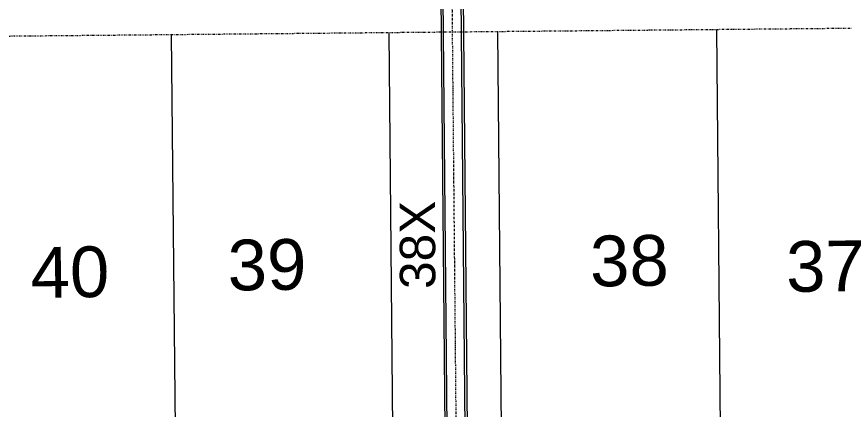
# Model space of a CAD drawing. Extents: x 2300382 to 2302077, y 6907618 to 6908927.
# Drawn here: x 2301205.8 to 2301434.5, y 6907755.4 to 6907863.8 of the extents above; entities that cross this region are included whole.
import ezdxf
from ezdxf.enums import TextEntityAlignment as Align

# ---------------------------------------------------------------- set-up
doc = ezdxf.new("R2010")
doc.units = 0
doc.header["$MEASUREMENT"] = 0
doc.linetypes.add('DASHDOT', pattern=[1, 0.5, -0.25, 0, -0.25])
doc.linetypes.add('DIVIDE', pattern=[1.25, 0.5, -0.25, 0, -0.25, 0, -0.25])
for name, color, linetype, lineweight in [('LAYO-13', 7, 'Continuous', 0), ('LAYO-32', 7, 'Continuous', 0), ('LAYO-33', 7, 'Continuous', 0), ('STRM-11', 7, 'Continuous', 0), ('STRM-33', 7, 'Continuous', 0)]:
    doc.layers.add(name, color=color, linetype=linetype, lineweight=lineweight)
doc.styles.get("Standard").update_dxf_attribs({"font": 'ARIAL.TTF'})

msp = doc.modelspace()

# ---------------------------------------------------------------- linework, layer by layer
at = {"layer": 'LAYO-32', "color": 7, "linetype": 'DIVIDE', "lineweight": 0}
msp.add_line((2300801.84, 6907854.67), (2301549.19, 6907861.7), dxfattribs=at)
at = {"layer": 'LAYO-33', "color": 7, "linetype": 'Continuous', "lineweight": 0}
for p, q in [((2301249.7, 6907743.88), (2301248.61, 6907858.87)), ((2301308.61, 6907859.44), (2301309.69, 6907744.44)), ((2301338.61, 6907859.72), (2301339.69, 6907744.72)), ((2301400.27, 6907745.29), (2301399.19, 6907860.29))]:
    msp.add_line(p, q, dxfattribs=at)
at = {"layer": 'STRM-11', "color": 5, "linetype": 'DASHDOT', "lineweight": 0}
msp.add_lwpolyline([(2301265.18, 6908532.7), (2301258.35, 6908500.16), (2301290.19, 6908422.83), (2301403.56, 6908358.79), (2301322.75, 6908216.54), (2301327.45, 6907717.5)], dxfattribs=at)
at = {"layer": 'STRM-33', "color": 5, "linetype": 'Continuous', "lineweight": 0}
for p, q in [((2301322.79, 6907884.57), (2301324.36, 6907717.47)), ((2301323.38, 6907884.58), (2301324.95, 6907717.48)), ((2301328.38, 6907884.62), (2301329.95, 6907717.52)), ((2301328.96, 6907884.63), (2301330.53, 6907717.53))]:
    msp.add_line(p, q, dxfattribs=at)

# ---------------------------------------------------------------- texts
at = {"layer": 'LAYO-13', "color": 7, "linetype": 'Continuous', "lineweight": 0}
for s, height, rotation, p in [('38X', 9.8, 90.2573, (2301316.51, 6907800.79)), ('39', 14, 0.7557, (2301274.95, 6907795.32)), ('38', 14, 0.7557, (2301375.05, 6907796.44)), ('37', 14, 0.7557, (2301429.22, 6907794.93)), ('40', 14, 0.7557, (2301220.5, 6907793.29))]:
    msp.add_text(s, height=height, rotation=rotation, dxfattribs=at).set_placement(p, align=Align.MIDDLE)

doc.saveas('drawing.dxf')
